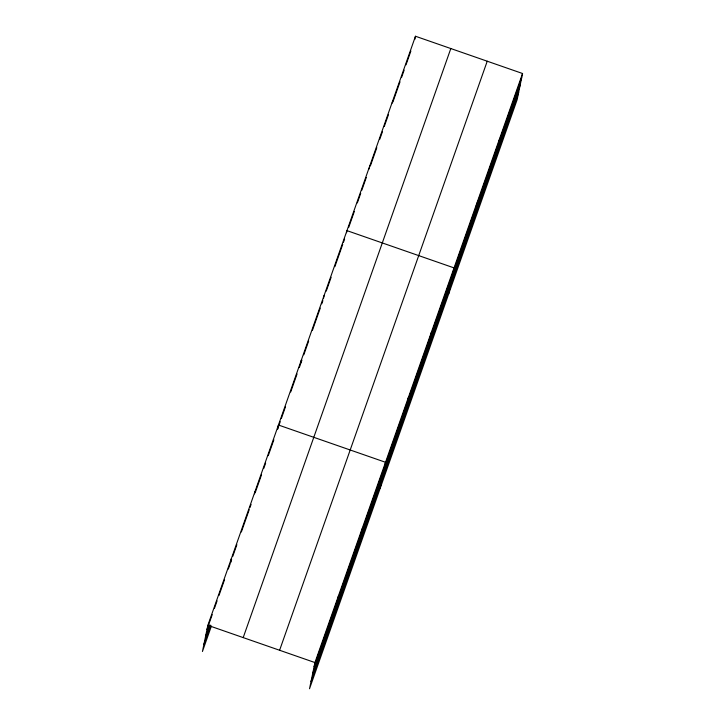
<?xml version="1.0" encoding="UTF-8"?>
<svg xmlns="http://www.w3.org/2000/svg" width="725" height="725" viewBox="0 0 725 725"><rect width="100%" height="100%" fill="white"/><g stroke="black" fill="none" stroke-linecap="round" stroke-linejoin="round"><path stroke-width="1.09" d="M522.562 73.506L314.94 662.559L309.521 688.75L517.143 99.697L522.562 73.506L415.479 36.25L207.858 625.303L202.438 651.494L211.401 626.056M231.393 558.54L230.532 562.691L231.647 559.519M254.493 493.861L254.919 491.786M300.648 363.343L301.292 360.225M323.486 298.546L324.129 295.428M346.532 232.716L346.967 230.641L454.049 267.897L448.621 294.087M369.161 168.952L369.804 165.844M392.216 103.122L392.642 101.047M414.836 39.367L415.479 36.25M337.614 599.956L338.475 595.805M361.141 533.192L362.002 529.042M380.108 488.469L385.537 462.287L278.454 425.022L277.593 429.173L280.212 421.742M407.513 401.641L408.374 397.49M430.351 336.844L431.212 332.693M476.026 207.25L476.887 203.1M498.863 142.462L499.724 138.303M206.997 629.454L212.226 614.619M214.473 608.257L217.083 600.844M218.95 595.542L224.551 579.647M228.293 569.053L230.16 563.751M232.77 556.338L236.876 544.683M241.362 531.969L249.21 509.711M249.953 507.591L251.077 504.41M255.182 492.755L261.535 474.739M263.773 468.386L265.64 463.085M268.25 455.672L273.86 439.776M281.336 418.552L285.451 406.87M290.698 391.998L297.06 373.937M299.307 367.566L300.431 364.385M300.803 363.316L301.926 360.135M303.802 354.824L308.669 341.013M312.412 330.392L320.269 308.08M321.773 303.838L322.897 300.648M326.259 291.087L331.126 277.276M334.877 266.655L342.735 244.352M343.487 242.222L344.611 239.042M348.725 227.351L354.344 211.419M357.334 202.927L360.706 193.367M361.829 190.177L366.324 177.426M370.439 165.744L376.81 147.692M379.8 139.191L382.419 131.751M384.295 126.44L388.41 114.758M392.905 102.008L400.019 81.825M401.514 77.584L404.133 70.144M406.009 64.833L410.876 51.022M205.492 636.722L209.607 625.068M203.942 644.217L210.667 625.14M243.201 637.592L450.814 48.548M279.605 650.262L487.227 61.217M314.079 666.71L521.701 77.666M312.575 673.987L520.197 84.934M311.025 681.482L518.647 92.428M207.858 625.303L314.94 662.559"/></g></svg>
